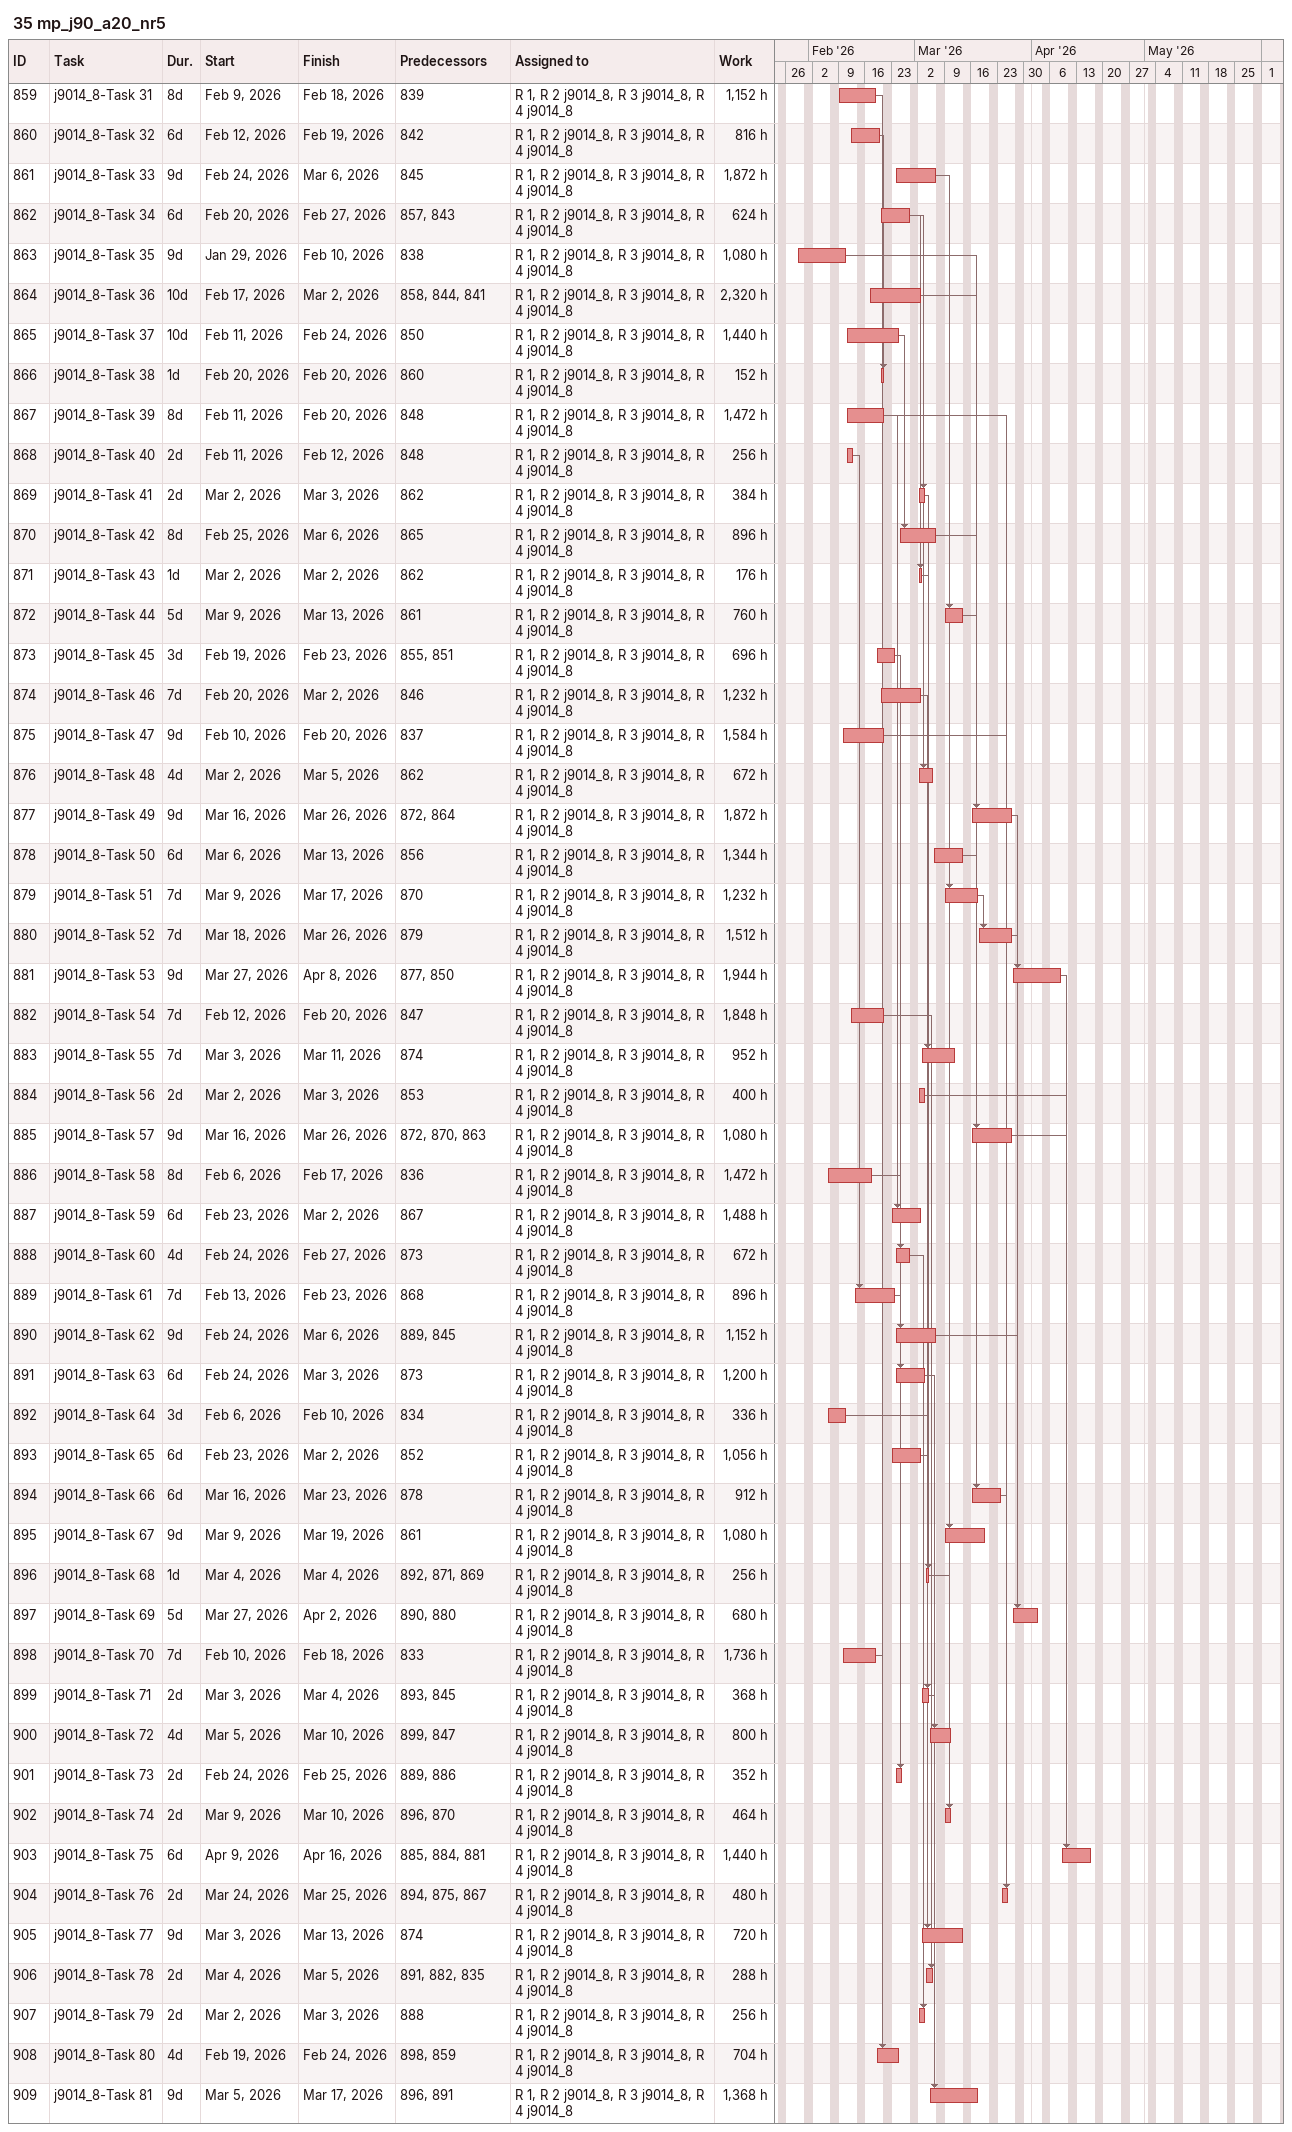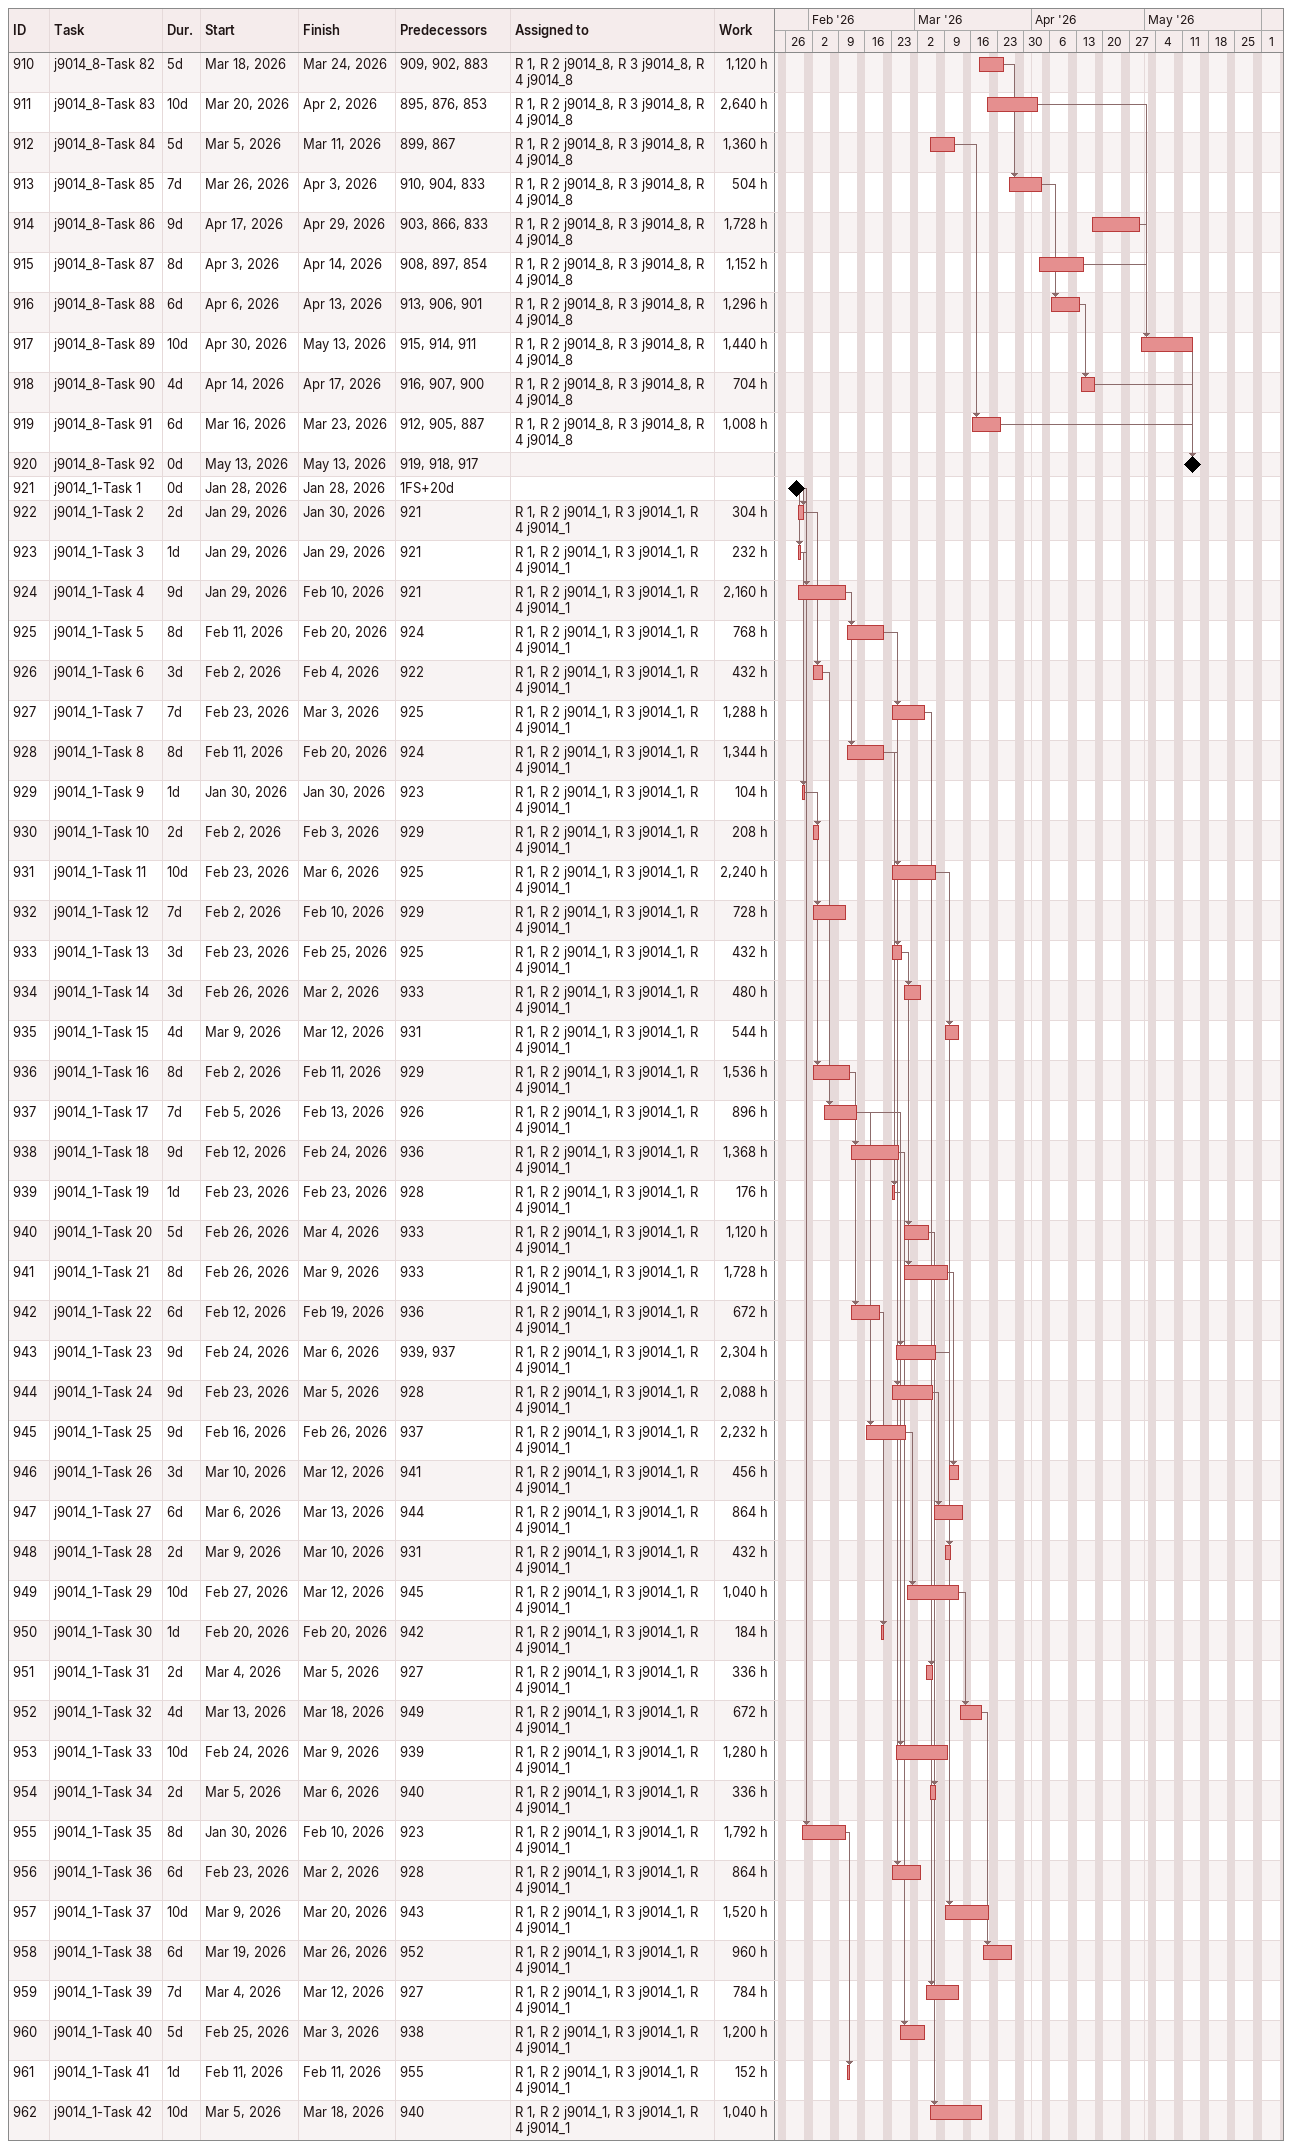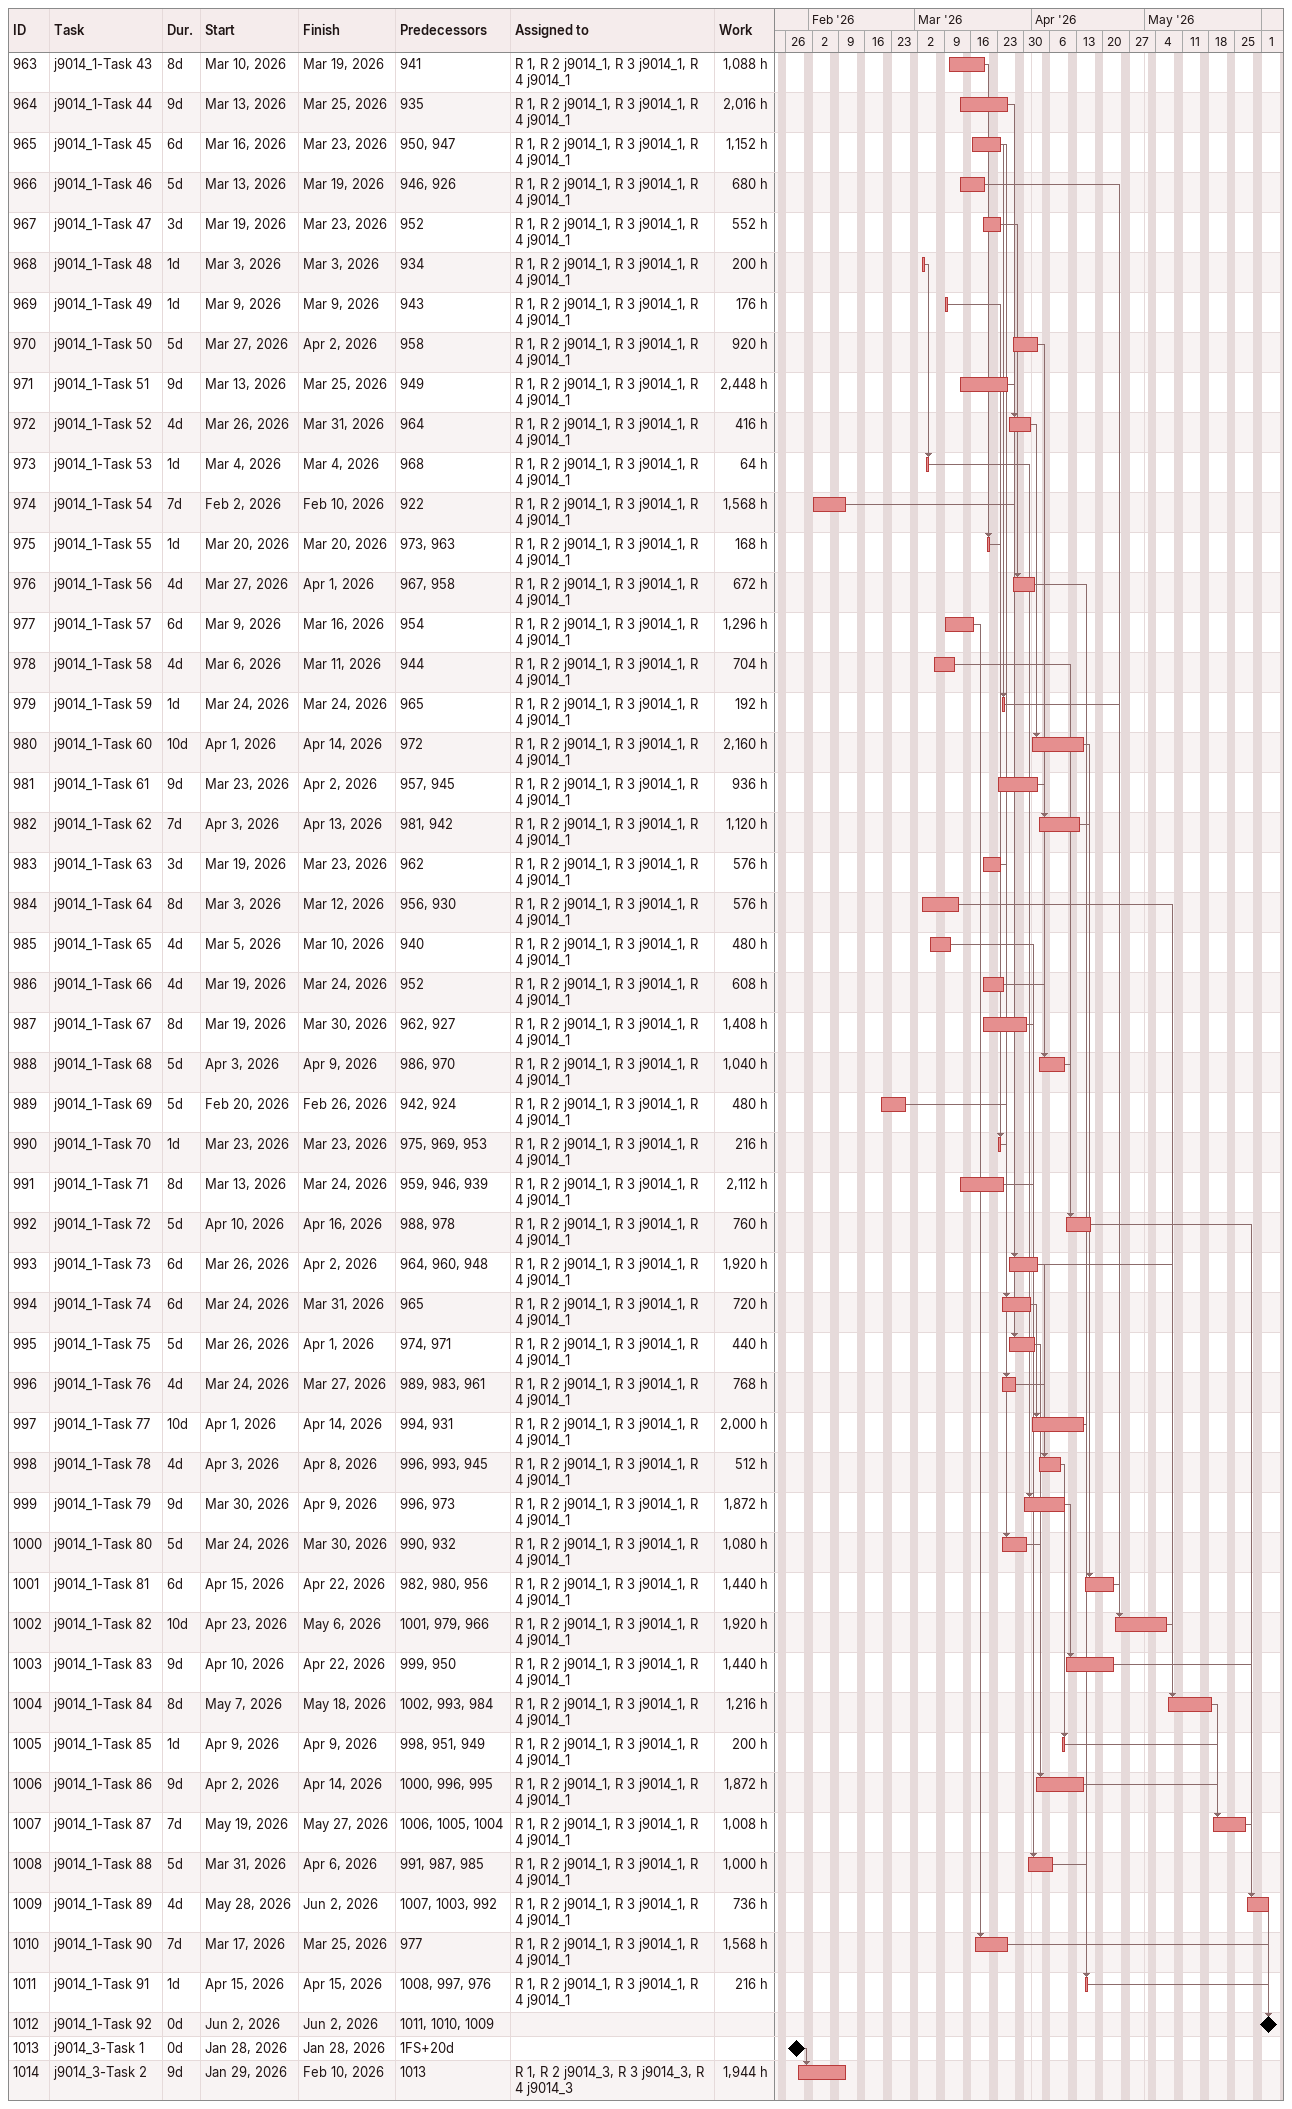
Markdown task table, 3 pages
35 mp_j90_a20_nr5

| ID | Task | Duration | Start | Finish | Predecessors | Resources | Work (h) |
|---|---|---|---|---|---|---|---|
| 859 | j9014_8-Task 31 | 8d | 2026-02-09 | 2026-02-18 | 839 | R 1, R 2 j9014_8, R 3 j9014_8, R 4 j9014_8 | 1152 |
| 860 | j9014_8-Task 32 | 6d | 2026-02-12 | 2026-02-19 | 842 | R 1, R 2 j9014_8, R 3 j9014_8, R 4 j9014_8 | 816 |
| 861 | j9014_8-Task 33 | 9d | 2026-02-24 | 2026-03-06 | 845 | R 1, R 2 j9014_8, R 3 j9014_8, R 4 j9014_8 | 1872 |
| 862 | j9014_8-Task 34 | 6d | 2026-02-20 | 2026-02-27 | 857, 843 | R 1, R 2 j9014_8, R 3 j9014_8, R 4 j9014_8 | 624 |
| 863 | j9014_8-Task 35 | 9d | 2026-01-29 | 2026-02-10 | 838 | R 1, R 2 j9014_8, R 3 j9014_8, R 4 j9014_8 | 1080 |
| 864 | j9014_8-Task 36 | 10d | 2026-02-17 | 2026-03-02 | 858, 844, 841 | R 1, R 2 j9014_8, R 3 j9014_8, R 4 j9014_8 | 2320 |
| 865 | j9014_8-Task 37 | 10d | 2026-02-11 | 2026-02-24 | 850 | R 1, R 2 j9014_8, R 3 j9014_8, R 4 j9014_8 | 1440 |
| 866 | j9014_8-Task 38 | 1d | 2026-02-20 | 2026-02-20 | 860 | R 1, R 2 j9014_8, R 3 j9014_8, R 4 j9014_8 | 152 |
| 867 | j9014_8-Task 39 | 8d | 2026-02-11 | 2026-02-20 | 848 | R 1, R 2 j9014_8, R 3 j9014_8, R 4 j9014_8 | 1472 |
| 868 | j9014_8-Task 40 | 2d | 2026-02-11 | 2026-02-12 | 848 | R 1, R 2 j9014_8, R 3 j9014_8, R 4 j9014_8 | 256 |
| 869 | j9014_8-Task 41 | 2d | 2026-03-02 | 2026-03-03 | 862 | R 1, R 2 j9014_8, R 3 j9014_8, R 4 j9014_8 | 384 |
| 870 | j9014_8-Task 42 | 8d | 2026-02-25 | 2026-03-06 | 865 | R 1, R 2 j9014_8, R 3 j9014_8, R 4 j9014_8 | 896 |
| 871 | j9014_8-Task 43 | 1d | 2026-03-02 | 2026-03-02 | 862 | R 1, R 2 j9014_8, R 3 j9014_8, R 4 j9014_8 | 176 |
| 872 | j9014_8-Task 44 | 5d | 2026-03-09 | 2026-03-13 | 861 | R 1, R 2 j9014_8, R 3 j9014_8, R 4 j9014_8 | 760 |
| 873 | j9014_8-Task 45 | 3d | 2026-02-19 | 2026-02-23 | 855, 851 | R 1, R 2 j9014_8, R 3 j9014_8, R 4 j9014_8 | 696 |
| 874 | j9014_8-Task 46 | 7d | 2026-02-20 | 2026-03-02 | 846 | R 1, R 2 j9014_8, R 3 j9014_8, R 4 j9014_8 | 1232 |
| 875 | j9014_8-Task 47 | 9d | 2026-02-10 | 2026-02-20 | 837 | R 1, R 2 j9014_8, R 3 j9014_8, R 4 j9014_8 | 1584 |
| 876 | j9014_8-Task 48 | 4d | 2026-03-02 | 2026-03-05 | 862 | R 1, R 2 j9014_8, R 3 j9014_8, R 4 j9014_8 | 672 |
| 877 | j9014_8-Task 49 | 9d | 2026-03-16 | 2026-03-26 | 872, 864 | R 1, R 2 j9014_8, R 3 j9014_8, R 4 j9014_8 | 1872 |
| 878 | j9014_8-Task 50 | 6d | 2026-03-06 | 2026-03-13 | 856 | R 1, R 2 j9014_8, R 3 j9014_8, R 4 j9014_8 | 1344 |
| 879 | j9014_8-Task 51 | 7d | 2026-03-09 | 2026-03-17 | 870 | R 1, R 2 j9014_8, R 3 j9014_8, R 4 j9014_8 | 1232 |
| 880 | j9014_8-Task 52 | 7d | 2026-03-18 | 2026-03-26 | 879 | R 1, R 2 j9014_8, R 3 j9014_8, R 4 j9014_8 | 1512 |
| 881 | j9014_8-Task 53 | 9d | 2026-03-27 | 2026-04-08 | 877, 850 | R 1, R 2 j9014_8, R 3 j9014_8, R 4 j9014_8 | 1944 |
| 882 | j9014_8-Task 54 | 7d | 2026-02-12 | 2026-02-20 | 847 | R 1, R 2 j9014_8, R 3 j9014_8, R 4 j9014_8 | 1848 |
| 883 | j9014_8-Task 55 | 7d | 2026-03-03 | 2026-03-11 | 874 | R 1, R 2 j9014_8, R 3 j9014_8, R 4 j9014_8 | 952 |
| 884 | j9014_8-Task 56 | 2d | 2026-03-02 | 2026-03-03 | 853 | R 1, R 2 j9014_8, R 3 j9014_8, R 4 j9014_8 | 400 |
| 885 | j9014_8-Task 57 | 9d | 2026-03-16 | 2026-03-26 | 872, 870, 863 | R 1, R 2 j9014_8, R 3 j9014_8, R 4 j9014_8 | 1080 |
| 886 | j9014_8-Task 58 | 8d | 2026-02-06 | 2026-02-17 | 836 | R 1, R 2 j9014_8, R 3 j9014_8, R 4 j9014_8 | 1472 |
| 887 | j9014_8-Task 59 | 6d | 2026-02-23 | 2026-03-02 | 867 | R 1, R 2 j9014_8, R 3 j9014_8, R 4 j9014_8 | 1488 |
| 888 | j9014_8-Task 60 | 4d | 2026-02-24 | 2026-02-27 | 873 | R 1, R 2 j9014_8, R 3 j9014_8, R 4 j9014_8 | 672 |
| 889 | j9014_8-Task 61 | 7d | 2026-02-13 | 2026-02-23 | 868 | R 1, R 2 j9014_8, R 3 j9014_8, R 4 j9014_8 | 896 |
| 890 | j9014_8-Task 62 | 9d | 2026-02-24 | 2026-03-06 | 889, 845 | R 1, R 2 j9014_8, R 3 j9014_8, R 4 j9014_8 | 1152 |
| 891 | j9014_8-Task 63 | 6d | 2026-02-24 | 2026-03-03 | 873 | R 1, R 2 j9014_8, R 3 j9014_8, R 4 j9014_8 | 1200 |
| 892 | j9014_8-Task 64 | 3d | 2026-02-06 | 2026-02-10 | 834 | R 1, R 2 j9014_8, R 3 j9014_8, R 4 j9014_8 | 336 |
| 893 | j9014_8-Task 65 | 6d | 2026-02-23 | 2026-03-02 | 852 | R 1, R 2 j9014_8, R 3 j9014_8, R 4 j9014_8 | 1056 |
| 894 | j9014_8-Task 66 | 6d | 2026-03-16 | 2026-03-23 | 878 | R 1, R 2 j9014_8, R 3 j9014_8, R 4 j9014_8 | 912 |
| 895 | j9014_8-Task 67 | 9d | 2026-03-09 | 2026-03-19 | 861 | R 1, R 2 j9014_8, R 3 j9014_8, R 4 j9014_8 | 1080 |
| 896 | j9014_8-Task 68 | 1d | 2026-03-04 | 2026-03-04 | 892, 871, 869 | R 1, R 2 j9014_8, R 3 j9014_8, R 4 j9014_8 | 256 |
| 897 | j9014_8-Task 69 | 5d | 2026-03-27 | 2026-04-02 | 890, 880 | R 1, R 2 j9014_8, R 3 j9014_8, R 4 j9014_8 | 680 |
| 898 | j9014_8-Task 70 | 7d | 2026-02-10 | 2026-02-18 | 833 | R 1, R 2 j9014_8, R 3 j9014_8, R 4 j9014_8 | 1736 |
| 899 | j9014_8-Task 71 | 2d | 2026-03-03 | 2026-03-04 | 893, 845 | R 1, R 2 j9014_8, R 3 j9014_8, R 4 j9014_8 | 368 |
| 900 | j9014_8-Task 72 | 4d | 2026-03-05 | 2026-03-10 | 899, 847 | R 1, R 2 j9014_8, R 3 j9014_8, R 4 j9014_8 | 800 |
| 901 | j9014_8-Task 73 | 2d | 2026-02-24 | 2026-02-25 | 889, 886 | R 1, R 2 j9014_8, R 3 j9014_8, R 4 j9014_8 | 352 |
| 902 | j9014_8-Task 74 | 2d | 2026-03-09 | 2026-03-10 | 896, 870 | R 1, R 2 j9014_8, R 3 j9014_8, R 4 j9014_8 | 464 |
| 903 | j9014_8-Task 75 | 6d | 2026-04-09 | 2026-04-16 | 885, 884, 881 | R 1, R 2 j9014_8, R 3 j9014_8, R 4 j9014_8 | 1440 |
| 904 | j9014_8-Task 76 | 2d | 2026-03-24 | 2026-03-25 | 894, 875, 867 | R 1, R 2 j9014_8, R 3 j9014_8, R 4 j9014_8 | 480 |
| 905 | j9014_8-Task 77 | 9d | 2026-03-03 | 2026-03-13 | 874 | R 1, R 2 j9014_8, R 3 j9014_8, R 4 j9014_8 | 720 |
| 906 | j9014_8-Task 78 | 2d | 2026-03-04 | 2026-03-05 | 891, 882, 835 | R 1, R 2 j9014_8, R 3 j9014_8, R 4 j9014_8 | 288 |
| 907 | j9014_8-Task 79 | 2d | 2026-03-02 | 2026-03-03 | 888 | R 1, R 2 j9014_8, R 3 j9014_8, R 4 j9014_8 | 256 |
| 908 | j9014_8-Task 80 | 4d | 2026-02-19 | 2026-02-24 | 898, 859 | R 1, R 2 j9014_8, R 3 j9014_8, R 4 j9014_8 | 704 |
| 909 | j9014_8-Task 81 | 9d | 2026-03-05 | 2026-03-17 | 896, 891 | R 1, R 2 j9014_8, R 3 j9014_8, R 4 j9014_8 | 1368 |
| 910 | j9014_8-Task 82 | 5d | 2026-03-18 | 2026-03-24 | 909, 902, 883 | R 1, R 2 j9014_8, R 3 j9014_8, R 4 j9014_8 | 1120 |
| 911 | j9014_8-Task 83 | 10d | 2026-03-20 | 2026-04-02 | 895, 876, 853 | R 1, R 2 j9014_8, R 3 j9014_8, R 4 j9014_8 | 2640 |
| 912 | j9014_8-Task 84 | 5d | 2026-03-05 | 2026-03-11 | 899, 867 | R 1, R 2 j9014_8, R 3 j9014_8, R 4 j9014_8 | 1360 |
| 913 | j9014_8-Task 85 | 7d | 2026-03-26 | 2026-04-03 | 910, 904, 833 | R 1, R 2 j9014_8, R 3 j9014_8, R 4 j9014_8 | 504 |
| 914 | j9014_8-Task 86 | 9d | 2026-04-17 | 2026-04-29 | 903, 866, 833 | R 1, R 2 j9014_8, R 3 j9014_8, R 4 j9014_8 | 1728 |
| 915 | j9014_8-Task 87 | 8d | 2026-04-03 | 2026-04-14 | 908, 897, 854 | R 1, R 2 j9014_8, R 3 j9014_8, R 4 j9014_8 | 1152 |
| 916 | j9014_8-Task 88 | 6d | 2026-04-06 | 2026-04-13 | 913, 906, 901 | R 1, R 2 j9014_8, R 3 j9014_8, R 4 j9014_8 | 1296 |
| 917 | j9014_8-Task 89 | 10d | 2026-04-30 | 2026-05-13 | 915, 914, 911 | R 1, R 2 j9014_8, R 3 j9014_8, R 4 j9014_8 | 1440 |
| 918 | j9014_8-Task 90 | 4d | 2026-04-14 | 2026-04-17 | 916, 907, 900 | R 1, R 2 j9014_8, R 3 j9014_8, R 4 j9014_8 | 704 |
| 919 | j9014_8-Task 91 | 6d | 2026-03-16 | 2026-03-23 | 912, 905, 887 | R 1, R 2 j9014_8, R 3 j9014_8, R 4 j9014_8 | 1008 |
| 920 | j9014_8-Task 92 | 0d | 2026-05-13 | 2026-05-13 | 919, 918, 917 |  |  |
| 921 | j9014_1-Task 1 | 0d | 2026-01-28 | 2026-01-28 | 1FS+20d |  |  |
| 922 | j9014_1-Task 2 | 2d | 2026-01-29 | 2026-01-30 | 921 | R 1, R 2 j9014_1, R 3 j9014_1, R 4 j9014_1 | 304 |
| 923 | j9014_1-Task 3 | 1d | 2026-01-29 | 2026-01-29 | 921 | R 1, R 2 j9014_1, R 3 j9014_1, R 4 j9014_1 | 232 |
| 924 | j9014_1-Task 4 | 9d | 2026-01-29 | 2026-02-10 | 921 | R 1, R 2 j9014_1, R 3 j9014_1, R 4 j9014_1 | 2160 |
| 925 | j9014_1-Task 5 | 8d | 2026-02-11 | 2026-02-20 | 924 | R 1, R 2 j9014_1, R 3 j9014_1, R 4 j9014_1 | 768 |
| 926 | j9014_1-Task 6 | 3d | 2026-02-02 | 2026-02-04 | 922 | R 1, R 2 j9014_1, R 3 j9014_1, R 4 j9014_1 | 432 |
| 927 | j9014_1-Task 7 | 7d | 2026-02-23 | 2026-03-03 | 925 | R 1, R 2 j9014_1, R 3 j9014_1, R 4 j9014_1 | 1288 |
| 928 | j9014_1-Task 8 | 8d | 2026-02-11 | 2026-02-20 | 924 | R 1, R 2 j9014_1, R 3 j9014_1, R 4 j9014_1 | 1344 |
| 929 | j9014_1-Task 9 | 1d | 2026-01-30 | 2026-01-30 | 923 | R 1, R 2 j9014_1, R 3 j9014_1, R 4 j9014_1 | 104 |
| 930 | j9014_1-Task 10 | 2d | 2026-02-02 | 2026-02-03 | 929 | R 1, R 2 j9014_1, R 3 j9014_1, R 4 j9014_1 | 208 |
| 931 | j9014_1-Task 11 | 10d | 2026-02-23 | 2026-03-06 | 925 | R 1, R 2 j9014_1, R 3 j9014_1, R 4 j9014_1 | 2240 |
| 932 | j9014_1-Task 12 | 7d | 2026-02-02 | 2026-02-10 | 929 | R 1, R 2 j9014_1, R 3 j9014_1, R 4 j9014_1 | 728 |
| 933 | j9014_1-Task 13 | 3d | 2026-02-23 | 2026-02-25 | 925 | R 1, R 2 j9014_1, R 3 j9014_1, R 4 j9014_1 | 432 |
| 934 | j9014_1-Task 14 | 3d | 2026-02-26 | 2026-03-02 | 933 | R 1, R 2 j9014_1, R 3 j9014_1, R 4 j9014_1 | 480 |
| 935 | j9014_1-Task 15 | 4d | 2026-03-09 | 2026-03-12 | 931 | R 1, R 2 j9014_1, R 3 j9014_1, R 4 j9014_1 | 544 |
| 936 | j9014_1-Task 16 | 8d | 2026-02-02 | 2026-02-11 | 929 | R 1, R 2 j9014_1, R 3 j9014_1, R 4 j9014_1 | 1536 |
| 937 | j9014_1-Task 17 | 7d | 2026-02-05 | 2026-02-13 | 926 | R 1, R 2 j9014_1, R 3 j9014_1, R 4 j9014_1 | 896 |
| 938 | j9014_1-Task 18 | 9d | 2026-02-12 | 2026-02-24 | 936 | R 1, R 2 j9014_1, R 3 j9014_1, R 4 j9014_1 | 1368 |
| 939 | j9014_1-Task 19 | 1d | 2026-02-23 | 2026-02-23 | 928 | R 1, R 2 j9014_1, R 3 j9014_1, R 4 j9014_1 | 176 |
| 940 | j9014_1-Task 20 | 5d | 2026-02-26 | 2026-03-04 | 933 | R 1, R 2 j9014_1, R 3 j9014_1, R 4 j9014_1 | 1120 |
| 941 | j9014_1-Task 21 | 8d | 2026-02-26 | 2026-03-09 | 933 | R 1, R 2 j9014_1, R 3 j9014_1, R 4 j9014_1 | 1728 |
| 942 | j9014_1-Task 22 | 6d | 2026-02-12 | 2026-02-19 | 936 | R 1, R 2 j9014_1, R 3 j9014_1, R 4 j9014_1 | 672 |
| 943 | j9014_1-Task 23 | 9d | 2026-02-24 | 2026-03-06 | 939, 937 | R 1, R 2 j9014_1, R 3 j9014_1, R 4 j9014_1 | 2304 |
| 944 | j9014_1-Task 24 | 9d | 2026-02-23 | 2026-03-05 | 928 | R 1, R 2 j9014_1, R 3 j9014_1, R 4 j9014_1 | 2088 |
| 945 | j9014_1-Task 25 | 9d | 2026-02-16 | 2026-02-26 | 937 | R 1, R 2 j9014_1, R 3 j9014_1, R 4 j9014_1 | 2232 |
| 946 | j9014_1-Task 26 | 3d | 2026-03-10 | 2026-03-12 | 941 | R 1, R 2 j9014_1, R 3 j9014_1, R 4 j9014_1 | 456 |
| 947 | j9014_1-Task 27 | 6d | 2026-03-06 | 2026-03-13 | 944 | R 1, R 2 j9014_1, R 3 j9014_1, R 4 j9014_1 | 864 |
| 948 | j9014_1-Task 28 | 2d | 2026-03-09 | 2026-03-10 | 931 | R 1, R 2 j9014_1, R 3 j9014_1, R 4 j9014_1 | 432 |
| 949 | j9014_1-Task 29 | 10d | 2026-02-27 | 2026-03-12 | 945 | R 1, R 2 j9014_1, R 3 j9014_1, R 4 j9014_1 | 1040 |
| 950 | j9014_1-Task 30 | 1d | 2026-02-20 | 2026-02-20 | 942 | R 1, R 2 j9014_1, R 3 j9014_1, R 4 j9014_1 | 184 |
| 951 | j9014_1-Task 31 | 2d | 2026-03-04 | 2026-03-05 | 927 | R 1, R 2 j9014_1, R 3 j9014_1, R 4 j9014_1 | 336 |
| 952 | j9014_1-Task 32 | 4d | 2026-03-13 | 2026-03-18 | 949 | R 1, R 2 j9014_1, R 3 j9014_1, R 4 j9014_1 | 672 |
| 953 | j9014_1-Task 33 | 10d | 2026-02-24 | 2026-03-09 | 939 | R 1, R 2 j9014_1, R 3 j9014_1, R 4 j9014_1 | 1280 |
| 954 | j9014_1-Task 34 | 2d | 2026-03-05 | 2026-03-06 | 940 | R 1, R 2 j9014_1, R 3 j9014_1, R 4 j9014_1 | 336 |
| 955 | j9014_1-Task 35 | 8d | 2026-01-30 | 2026-02-10 | 923 | R 1, R 2 j9014_1, R 3 j9014_1, R 4 j9014_1 | 1792 |
| 956 | j9014_1-Task 36 | 6d | 2026-02-23 | 2026-03-02 | 928 | R 1, R 2 j9014_1, R 3 j9014_1, R 4 j9014_1 | 864 |
| 957 | j9014_1-Task 37 | 10d | 2026-03-09 | 2026-03-20 | 943 | R 1, R 2 j9014_1, R 3 j9014_1, R 4 j9014_1 | 1520 |
| 958 | j9014_1-Task 38 | 6d | 2026-03-19 | 2026-03-26 | 952 | R 1, R 2 j9014_1, R 3 j9014_1, R 4 j9014_1 | 960 |
| 959 | j9014_1-Task 39 | 7d | 2026-03-04 | 2026-03-12 | 927 | R 1, R 2 j9014_1, R 3 j9014_1, R 4 j9014_1 | 784 |
| 960 | j9014_1-Task 40 | 5d | 2026-02-25 | 2026-03-03 | 938 | R 1, R 2 j9014_1, R 3 j9014_1, R 4 j9014_1 | 1200 |
| 961 | j9014_1-Task 41 | 1d | 2026-02-11 | 2026-02-11 | 955 | R 1, R 2 j9014_1, R 3 j9014_1, R 4 j9014_1 | 152 |
| 962 | j9014_1-Task 42 | 10d | 2026-03-05 | 2026-03-18 | 940 | R 1, R 2 j9014_1, R 3 j9014_1, R 4 j9014_1 | 1040 |
| 963 | j9014_1-Task 43 | 8d | 2026-03-10 | 2026-03-19 | 941 | R 1, R 2 j9014_1, R 3 j9014_1, R 4 j9014_1 | 1088 |
| 964 | j9014_1-Task 44 | 9d | 2026-03-13 | 2026-03-25 | 935 | R 1, R 2 j9014_1, R 3 j9014_1, R 4 j9014_1 | 2016 |
| 965 | j9014_1-Task 45 | 6d | 2026-03-16 | 2026-03-23 | 950, 947 | R 1, R 2 j9014_1, R 3 j9014_1, R 4 j9014_1 | 1152 |
| 966 | j9014_1-Task 46 | 5d | 2026-03-13 | 2026-03-19 | 946, 926 | R 1, R 2 j9014_1, R 3 j9014_1, R 4 j9014_1 | 680 |
| 967 | j9014_1-Task 47 | 3d | 2026-03-19 | 2026-03-23 | 952 | R 1, R 2 j9014_1, R 3 j9014_1, R 4 j9014_1 | 552 |
| 968 | j9014_1-Task 48 | 1d | 2026-03-03 | 2026-03-03 | 934 | R 1, R 2 j9014_1, R 3 j9014_1, R 4 j9014_1 | 200 |
| 969 | j9014_1-Task 49 | 1d | 2026-03-09 | 2026-03-09 | 943 | R 1, R 2 j9014_1, R 3 j9014_1, R 4 j9014_1 | 176 |
| 970 | j9014_1-Task 50 | 5d | 2026-03-27 | 2026-04-02 | 958 | R 1, R 2 j9014_1, R 3 j9014_1, R 4 j9014_1 | 920 |
| 971 | j9014_1-Task 51 | 9d | 2026-03-13 | 2026-03-25 | 949 | R 1, R 2 j9014_1, R 3 j9014_1, R 4 j9014_1 | 2448 |
| 972 | j9014_1-Task 52 | 4d | 2026-03-26 | 2026-03-31 | 964 | R 1, R 2 j9014_1, R 3 j9014_1, R 4 j9014_1 | 416 |
| 973 | j9014_1-Task 53 | 1d | 2026-03-04 | 2026-03-04 | 968 | R 1, R 2 j9014_1, R 3 j9014_1, R 4 j9014_1 | 64 |
| 974 | j9014_1-Task 54 | 7d | 2026-02-02 | 2026-02-10 | 922 | R 1, R 2 j9014_1, R 3 j9014_1, R 4 j9014_1 | 1568 |
| 975 | j9014_1-Task 55 | 1d | 2026-03-20 | 2026-03-20 | 973, 963 | R 1, R 2 j9014_1, R 3 j9014_1, R 4 j9014_1 | 168 |
| 976 | j9014_1-Task 56 | 4d | 2026-03-27 | 2026-04-01 | 967, 958 | R 1, R 2 j9014_1, R 3 j9014_1, R 4 j9014_1 | 672 |
| 977 | j9014_1-Task 57 | 6d | 2026-03-09 | 2026-03-16 | 954 | R 1, R 2 j9014_1, R 3 j9014_1, R 4 j9014_1 | 1296 |
| 978 | j9014_1-Task 58 | 4d | 2026-03-06 | 2026-03-11 | 944 | R 1, R 2 j9014_1, R 3 j9014_1, R 4 j9014_1 | 704 |
| 979 | j9014_1-Task 59 | 1d | 2026-03-24 | 2026-03-24 | 965 | R 1, R 2 j9014_1, R 3 j9014_1, R 4 j9014_1 | 192 |
| 980 | j9014_1-Task 60 | 10d | 2026-04-01 | 2026-04-14 | 972 | R 1, R 2 j9014_1, R 3 j9014_1, R 4 j9014_1 | 2160 |
| 981 | j9014_1-Task 61 | 9d | 2026-03-23 | 2026-04-02 | 957, 945 | R 1, R 2 j9014_1, R 3 j9014_1, R 4 j9014_1 | 936 |
| 982 | j9014_1-Task 62 | 7d | 2026-04-03 | 2026-04-13 | 981, 942 | R 1, R 2 j9014_1, R 3 j9014_1, R 4 j9014_1 | 1120 |
| 983 | j9014_1-Task 63 | 3d | 2026-03-19 | 2026-03-23 | 962 | R 1, R 2 j9014_1, R 3 j9014_1, R 4 j9014_1 | 576 |
| 984 | j9014_1-Task 64 | 8d | 2026-03-03 | 2026-03-12 | 956, 930 | R 1, R 2 j9014_1, R 3 j9014_1, R 4 j9014_1 | 576 |
| 985 | j9014_1-Task 65 | 4d | 2026-03-05 | 2026-03-10 | 940 | R 1, R 2 j9014_1, R 3 j9014_1, R 4 j9014_1 | 480 |
| 986 | j9014_1-Task 66 | 4d | 2026-03-19 | 2026-03-24 | 952 | R 1, R 2 j9014_1, R 3 j9014_1, R 4 j9014_1 | 608 |
| 987 | j9014_1-Task 67 | 8d | 2026-03-19 | 2026-03-30 | 962, 927 | R 1, R 2 j9014_1, R 3 j9014_1, R 4 j9014_1 | 1408 |
| 988 | j9014_1-Task 68 | 5d | 2026-04-03 | 2026-04-09 | 986, 970 | R 1, R 2 j9014_1, R 3 j9014_1, R 4 j9014_1 | 1040 |
| 989 | j9014_1-Task 69 | 5d | 2026-02-20 | 2026-02-26 | 942, 924 | R 1, R 2 j9014_1, R 3 j9014_1, R 4 j9014_1 | 480 |
| 990 | j9014_1-Task 70 | 1d | 2026-03-23 | 2026-03-23 | 975, 969, 953 | R 1, R 2 j9014_1, R 3 j9014_1, R 4 j9014_1 | 216 |
| 991 | j9014_1-Task 71 | 8d | 2026-03-13 | 2026-03-24 | 959, 946, 939 | R 1, R 2 j9014_1, R 3 j9014_1, R 4 j9014_1 | 2112 |
| 992 | j9014_1-Task 72 | 5d | 2026-04-10 | 2026-04-16 | 988, 978 | R 1, R 2 j9014_1, R 3 j9014_1, R 4 j9014_1 | 760 |
| 993 | j9014_1-Task 73 | 6d | 2026-03-26 | 2026-04-02 | 964, 960, 948 | R 1, R 2 j9014_1, R 3 j9014_1, R 4 j9014_1 | 1920 |
| 994 | j9014_1-Task 74 | 6d | 2026-03-24 | 2026-03-31 | 965 | R 1, R 2 j9014_1, R 3 j9014_1, R 4 j9014_1 | 720 |
| 995 | j9014_1-Task 75 | 5d | 2026-03-26 | 2026-04-01 | 974, 971 | R 1, R 2 j9014_1, R 3 j9014_1, R 4 j9014_1 | 440 |
| 996 | j9014_1-Task 76 | 4d | 2026-03-24 | 2026-03-27 | 989, 983, 961 | R 1, R 2 j9014_1, R 3 j9014_1, R 4 j9014_1 | 768 |
| 997 | j9014_1-Task 77 | 10d | 2026-04-01 | 2026-04-14 | 994, 931 | R 1, R 2 j9014_1, R 3 j9014_1, R 4 j9014_1 | 2000 |
| 998 | j9014_1-Task 78 | 4d | 2026-04-03 | 2026-04-08 | 996, 993, 945 | R 1, R 2 j9014_1, R 3 j9014_1, R 4 j9014_1 | 512 |
| 999 | j9014_1-Task 79 | 9d | 2026-03-30 | 2026-04-09 | 996, 973 | R 1, R 2 j9014_1, R 3 j9014_1, R 4 j9014_1 | 1872 |
| 1000 | j9014_1-Task 80 | 5d | 2026-03-24 | 2026-03-30 | 990, 932 | R 1, R 2 j9014_1, R 3 j9014_1, R 4 j9014_1 | 1080 |
| 1001 | j9014_1-Task 81 | 6d | 2026-04-15 | 2026-04-22 | 982, 980, 956 | R 1, R 2 j9014_1, R 3 j9014_1, R 4 j9014_1 | 1440 |
| 1002 | j9014_1-Task 82 | 10d | 2026-04-23 | 2026-05-06 | 1001, 979, 966 | R 1, R 2 j9014_1, R 3 j9014_1, R 4 j9014_1 | 1920 |
| 1003 | j9014_1-Task 83 | 9d | 2026-04-10 | 2026-04-22 | 999, 950 | R 1, R 2 j9014_1, R 3 j9014_1, R 4 j9014_1 | 1440 |
| 1004 | j9014_1-Task 84 | 8d | 2026-05-07 | 2026-05-18 | 1002, 993, 984 | R 1, R 2 j9014_1, R 3 j9014_1, R 4 j9014_1 | 1216 |
| 1005 | j9014_1-Task 85 | 1d | 2026-04-09 | 2026-04-09 | 998, 951, 949 | R 1, R 2 j9014_1, R 3 j9014_1, R 4 j9014_1 | 200 |
| 1006 | j9014_1-Task 86 | 9d | 2026-04-02 | 2026-04-14 | 1000, 996, 995 | R 1, R 2 j9014_1, R 3 j9014_1, R 4 j9014_1 | 1872 |
| 1007 | j9014_1-Task 87 | 7d | 2026-05-19 | 2026-05-27 | 1006, 1005, 1004 | R 1, R 2 j9014_1, R 3 j9014_1, R 4 j9014_1 | 1008 |
| 1008 | j9014_1-Task 88 | 5d | 2026-03-31 | 2026-04-06 | 991, 987, 985 | R 1, R 2 j9014_1, R 3 j9014_1, R 4 j9014_1 | 1000 |
| 1009 | j9014_1-Task 89 | 4d | 2026-05-28 | 2026-06-02 | 1007, 1003, 992 | R 1, R 2 j9014_1, R 3 j9014_1, R 4 j9014_1 | 736 |
| 1010 | j9014_1-Task 90 | 7d | 2026-03-17 | 2026-03-25 | 977 | R 1, R 2 j9014_1, R 3 j9014_1, R 4 j9014_1 | 1568 |
| 1011 | j9014_1-Task 91 | 1d | 2026-04-15 | 2026-04-15 | 1008, 997, 976 | R 1, R 2 j9014_1, R 3 j9014_1, R 4 j9014_1 | 216 |
| 1012 | j9014_1-Task 92 | 0d | 2026-06-02 | 2026-06-02 | 1011, 1010, 1009 |  |  |
| 1013 | j9014_3-Task 1 | 0d | 2026-01-28 | 2026-01-28 | 1FS+20d |  |  |
| 1014 | j9014_3-Task 2 | 9d | 2026-01-29 | 2026-02-10 | 1013 | R 1, R 2 j9014_3, R 3 j9014_3, R 4 j9014_3 | 1944 |
